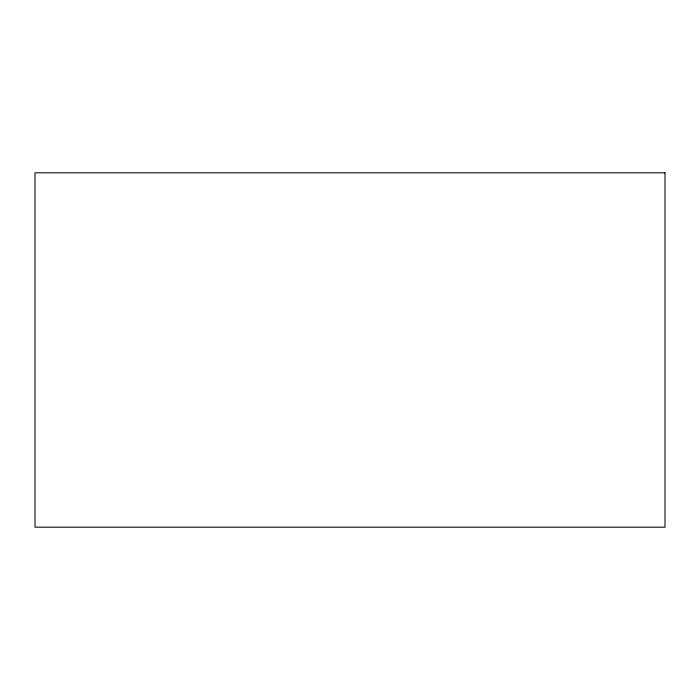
<?xml version="1.0" encoding="UTF-8"?>
<svg xmlns="http://www.w3.org/2000/svg" width="700" height="700" viewBox="0 0 700 700"><rect width="100%" height="100%" fill="white"/><g stroke="black" fill="none" stroke-linecap="round" stroke-linejoin="round"><path stroke-width="1.05" d="M665 172.812L35 172.812L35 527.188L665 527.188L665 172.812"/></g></svg>
